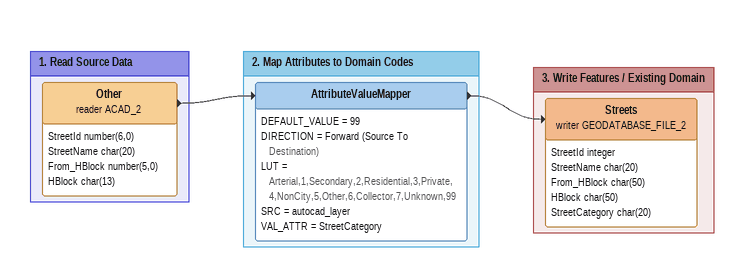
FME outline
Bookmark: 1. Read Source Data
Other (reader ACAD_2)
    attributes: StreetId number(6,0), StreetName char(20), From_HBlock number(5,0), HBlock char(13)
    -> AttributeValueMapper

Bookmark: 2. Map Attributes to Domain Codes
AttributeValueMapper
    DEFAULT_VALUE = 99
    DIRECTION = Forward (Source To Destination)
    LUT = Arterial,1,Secondary,2,Residential,3,Private,4,NonCity,5,Other,6,Collector,7,Unknown,99
    SRC = autocad_layer
    VAL_ATTR = StreetCategory
    -> Streets (writer GEODATABASE_FILE_2)

Bookmark: 3. Write Features / Existing Domain
Streets (writer GEODATABASE_FILE_2)
    attributes: StreetId integer, StreetName char(20), From_HBlock char(50), HBlock char(50), StreetCategory char(20)
